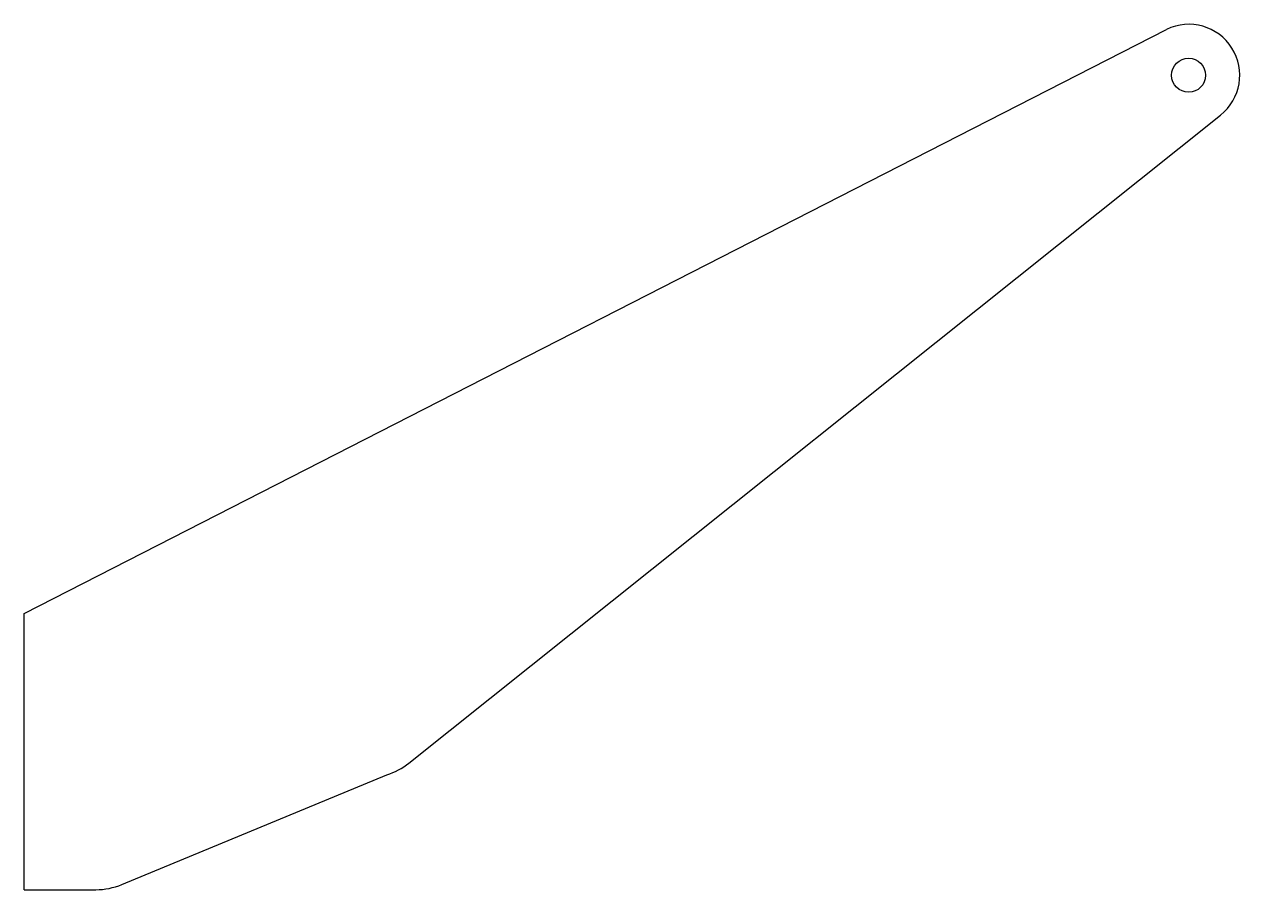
# Model space of a CAD drawing. Header units: millimetres. Extents: x 0 to 143, y -16 to 86.
import ezdxf

# ---------------------------------------------------------------- set-up
doc = ezdxf.new("R2010")
doc.units = ezdxf.units.MM
doc.layers.get('0').update_dxf_attribs({"lineweight": 25, "true_color": 0xffffff})

msp = doc.modelspace()

# ---------------------------------------------------------------- linework, layer by layer
for p, q in [((0, 16.25), (134.33, 84.93)), ((45.22, -1.37), (140.68, 74.84)), ((0, -16.25), (0, 16.25)), ((11.47, -15.64), (42.64, -2.74)), ((0, -16.25), (8.41, -16.25))]:
    msp.add_line(p, q)
msp.add_circle((136.93, 79.53), 2)
for centre, radius, start, end in [((136.94, 79.53), 6, 308.5778, 115.7909), ((40.23, 4.89), 8, 287.579, 308.6005), ((8.41, -8.25), 8, 270, 292.4832)]:
    msp.add_arc(centre, radius, start, end)

doc.saveas('drawing.dxf')
